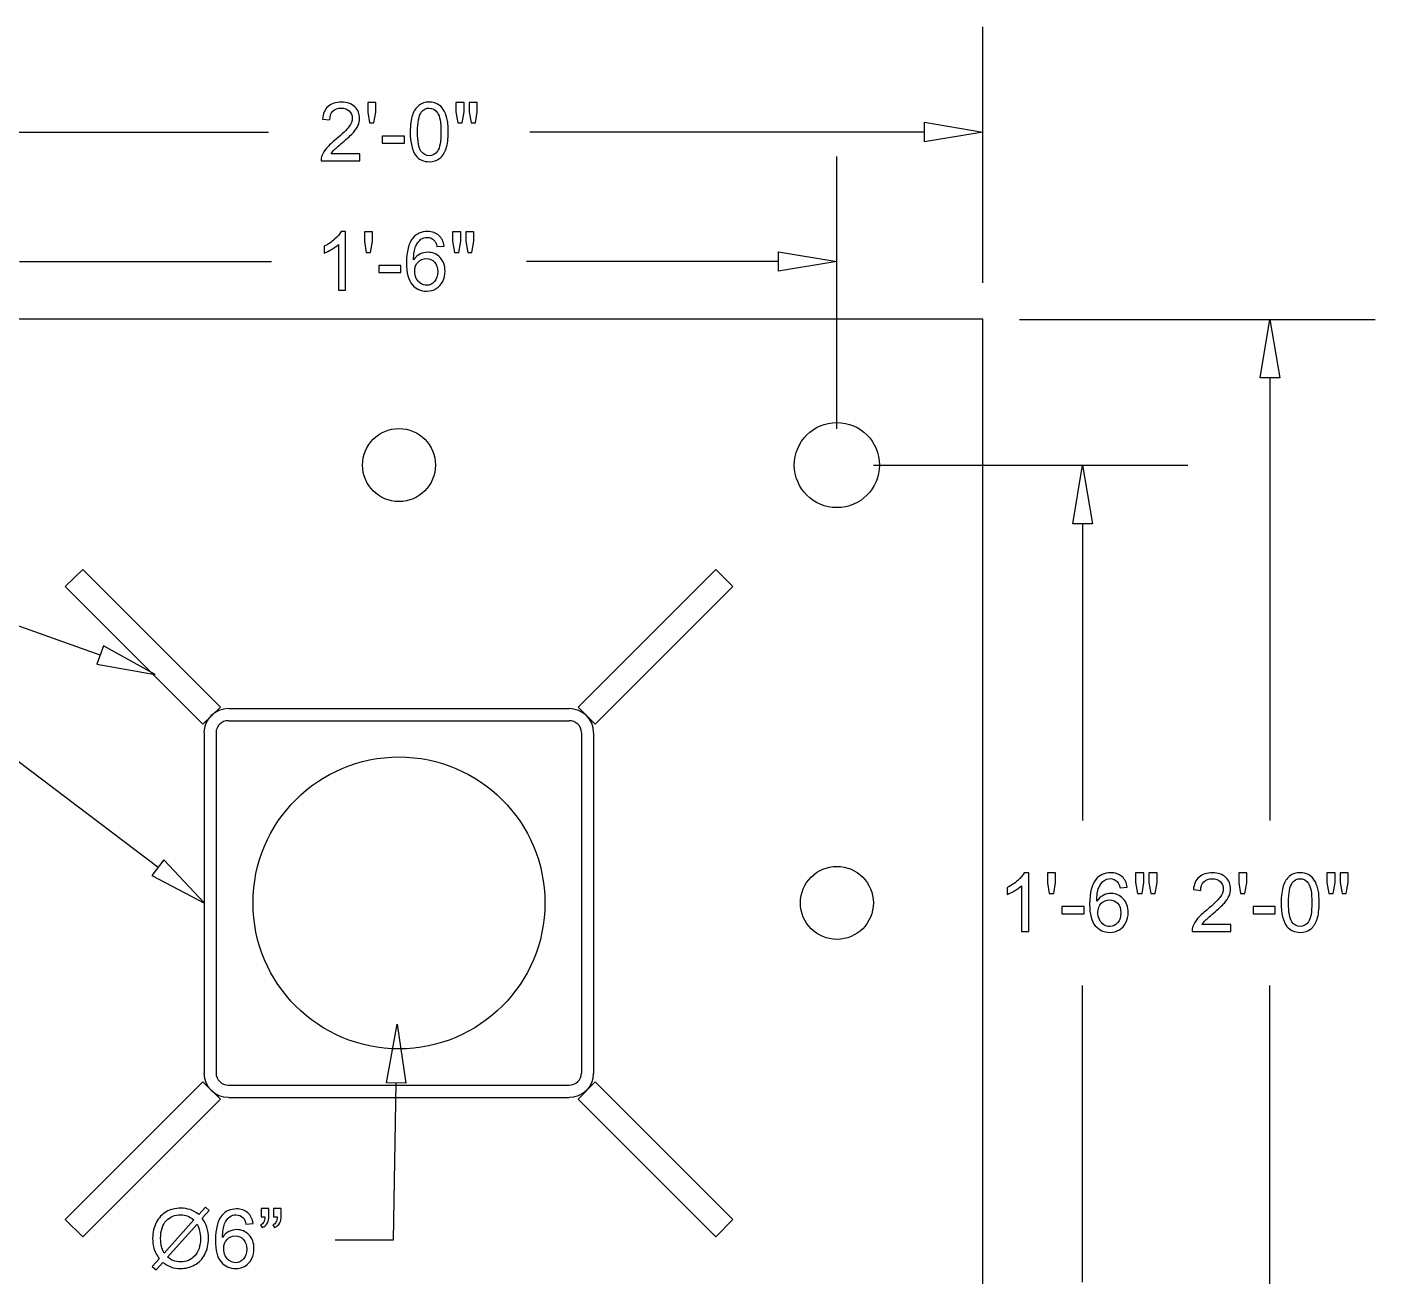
# Model space of a CAD drawing. Extents: x -11.9 to 62, y -17.9 to 26.6.
# Drawn here: x 6.2 to 33.9, y 0.89 to 26.56 of the extents above; entities that cross this region are included whole.
import ezdxf

# ---------------------------------------------------------------- set-up
doc = ezdxf.new("R2010")
doc.units = 0
doc.header["$MEASUREMENT"] = 0
doc.layers.add('LAYER_1', color=7, linetype='CONTINUOUS')

msp = doc.modelspace()

# ---------------------------------------------------------------- linework, layer by layer
at = {"layer": 'LAYER_1', "color": 250}
for points in [[(25.842, 21.305), (25.842, 21.305), (25.842, 26.565), (25.842, 26.565)], [(3.042, 24.405), (3.042, 24.405), (11.162, 24.405), (11.162, 24.405)], [(24.642, 24.405), (24.642, 24.405), (16.532, 24.405), (16.532, 24.405)], [(22.842, 18.305), (22.842, 18.305), (22.842, 23.905), (22.842, 23.905)], [(6.042, 21.745), (6.042, 21.745), (11.222, 21.745), (11.222, 21.745)], [(21.642, 21.745), (21.642, 21.745), (16.462, 21.745), (16.462, 21.745)], [(26.592, 20.555), (26.592, 20.555), (33.902, 20.555), (33.902, 20.555)], [(31.742, 19.355), (31.742, 19.355), (31.742, 10.255), (31.742, 10.255)], [(23.592, 17.555), (23.592, 17.555), (30.052, 17.555), (30.052, 17.555)], [(8.892, 9.285), (8.892, 9.285), (-0.958, 16.745), (-0.958, 16.745)], [(27.892, 16.355), (27.892, 16.355), (27.892, 10.255), (27.892, 10.255)], [(10.337, 12.555), (10.058, 12.555), (9.832, 12.333), (9.832, 12.06)], [(10.342, 12.555), (10.342, 12.555), (17.342, 12.555), (17.342, 12.555)], [(17.842, 12.06), (17.842, 12.333), (17.616, 12.555), (17.337, 12.555)], [(10.337, 12.305), (10.196, 12.305), (10.082, 12.195), (10.082, 12.06)], [(10.342, 12.305), (10.342, 12.305), (17.342, 12.305), (17.342, 12.305)], [(17.592, 12.06), (17.592, 12.195), (17.478, 12.305), (17.337, 12.305)], [(9.842, 5.055), (9.842, 5.055), (9.842, 12.055), (9.842, 12.055)], [(10.092, 5.055), (10.092, 5.055), (10.092, 12.055), (10.092, 12.055)], [(17.592, 12.055), (17.592, 12.055), (17.592, 5.055), (17.592, 5.055)], [(17.842, 12.055), (17.842, 12.055), (17.842, 5.055), (17.842, 5.055)], [(27.892, 0.765), (27.892, 0.765), (27.892, 6.865), (27.892, 6.865)], [(31.742, -2.235), (31.742, -2.235), (31.742, 6.865), (31.742, 6.865)], [(9.832, 5.06), (9.832, 4.786), (10.058, 4.565), (10.337, 4.565)], [(10.082, 5.06), (10.082, 4.925), (10.196, 4.815), (10.337, 4.815)], [(17.337, 4.565), (17.616, 4.565), (17.842, 4.786), (17.842, 5.06)], [(17.337, 4.815), (17.478, 4.815), (17.592, 4.925), (17.592, 5.06)], [(17.342, 4.805), (17.342, 4.805), (10.342, 4.805), (10.342, 4.805)], [(17.342, 4.555), (17.342, 4.555), (10.342, 4.555), (10.342, 4.555)]]:
    msp.add_open_spline(points, degree=3, dxfattribs=at)
for points, knots in [([(13.035, 23.956), (13.035, 23.956), (13.035, 23.815), (13.035, 23.815), (13.035, 23.815), (12.241, 23.815), (12.241, 23.815), (12.239, 23.85), (12.245, 23.884), (12.258, 23.917), (12.278, 23.971), (12.311, 24.025), (12.356, 24.077), (12.401, 24.129), (12.465, 24.19), (12.549, 24.258), (12.679, 24.365), (12.767, 24.45), (12.813, 24.512), (12.859, 24.575), (12.883, 24.634), (12.883, 24.69), (12.883, 24.748), (12.862, 24.798), (12.82, 24.838), (12.778, 24.878), (12.723, 24.898), (12.656, 24.898), (12.585, 24.898), (12.527, 24.877), (12.485, 24.834), (12.442, 24.792), (12.421, 24.733), (12.42, 24.658), (12.42, 24.658), (12.269, 24.673), (12.269, 24.673), (12.279, 24.786), (12.319, 24.872), (12.386, 24.931), (12.454, 24.991), (12.545, 25.02), (12.659, 25.02), (12.774, 25.02), (12.866, 24.988), (12.933, 24.924), (13, 24.86), (13.033, 24.781), (13.033, 24.687), (13.033, 24.638), (13.024, 24.591), (13.004, 24.545), (12.984, 24.498), (12.952, 24.449), (12.906, 24.398), (12.86, 24.347), (12.785, 24.276), (12.679, 24.187), (12.59, 24.112), (12.533, 24.062), (12.508, 24.036), (12.483, 24.009), (12.462, 23.983), (12.446, 23.956), (12.446, 23.956), (13.035, 23.956), (13.035, 23.956)], [0, 0, 0, 0, 0.045455, 0.045455, 0.045455, 0.090909, 0.090909, 0.090909, 0.136364, 0.136364, 0.136364, 0.181818, 0.181818, 0.181818, 0.227273, 0.227273, 0.227273, 0.272727, 0.272727, 0.272727, 0.318182, 0.318182, 0.318182, 0.363636, 0.363636, 0.363636, 0.409091, 0.409091, 0.409091, 0.454545, 0.454545, 0.454545, 0.5, 0.5, 0.5, 0.545455, 0.545455, 0.545455, 0.590909, 0.590909, 0.590909, 0.636364, 0.636364, 0.636364, 0.681818, 0.681818, 0.681818, 0.727273, 0.727273, 0.727273, 0.772727, 0.772727, 0.772727, 0.818182, 0.818182, 0.818182, 0.863636, 0.863636, 0.863636, 0.909091, 0.909091, 0.909091, 0.954545, 0.954545, 0.954545, 1, 1, 1, 1]), ([(13.237, 24.591), (13.237, 24.591), (13.2, 24.815), (13.2, 24.815), (13.2, 24.815), (13.2, 25.015), (13.2, 25.015), (13.2, 25.015), (13.367, 25.015), (13.367, 25.015), (13.367, 25.015), (13.367, 24.815), (13.367, 24.815), (13.367, 24.815), (13.328, 24.591), (13.328, 24.591), (13.328, 24.591), (13.237, 24.591), (13.237, 24.591)], [0, 0, 0, 0, 0.166667, 0.166667, 0.166667, 0.333333, 0.333333, 0.333333, 0.5, 0.5, 0.5, 0.666667, 0.666667, 0.666667, 0.833333, 0.833333, 0.833333, 1, 1, 1, 1]), ([(14.073, 24.407), (14.073, 24.549), (14.088, 24.663), (14.117, 24.75), (14.146, 24.837), (14.189, 24.904), (14.247, 24.95), (14.304, 24.997), (14.377, 25.02), (14.464, 25.02), (14.528, 25.02), (14.584, 25.007), (14.633, 24.981), (14.682, 24.955), (14.722, 24.918), (14.753, 24.869), (14.785, 24.82), (14.809, 24.761), (14.827, 24.691), (14.845, 24.621), (14.854, 24.526), (14.854, 24.407), (14.854, 24.266), (14.84, 24.152), (14.811, 24.066), (14.782, 23.979), (14.739, 23.912), (14.681, 23.865), (14.624, 23.818), (14.551, 23.795), (14.464, 23.795), (14.348, 23.795), (14.257, 23.836), (14.192, 23.918), (14.113, 24.019), (14.073, 24.182), (14.073, 24.407)], [0, 0, 0, 0, 0.083333, 0.083333, 0.083333, 0.166667, 0.166667, 0.166667, 0.25, 0.25, 0.25, 0.333333, 0.333333, 0.333333, 0.416667, 0.416667, 0.416667, 0.5, 0.5, 0.5, 0.583333, 0.583333, 0.583333, 0.666667, 0.666667, 0.666667, 0.75, 0.75, 0.75, 0.833333, 0.833333, 0.833333, 0.916667, 0.916667, 0.916667, 1, 1, 1, 1]), ([(15.053, 24.591), (15.053, 24.591), (15.012, 24.819), (15.012, 24.819), (15.012, 24.819), (15.012, 25.015), (15.012, 25.015), (15.012, 25.015), (15.18, 25.015), (15.18, 25.015), (15.18, 25.015), (15.18, 24.819), (15.18, 24.819), (15.18, 24.819), (15.143, 24.591), (15.143, 24.591), (15.143, 24.591), (15.053, 24.591), (15.053, 24.591)], [0, 0, 0, 0, 0.166667, 0.166667, 0.166667, 0.333333, 0.333333, 0.333333, 0.5, 0.5, 0.5, 0.666667, 0.666667, 0.666667, 0.833333, 0.833333, 0.833333, 1, 1, 1, 1]), ([(15.324, 24.591), (15.324, 24.591), (15.284, 24.819), (15.284, 24.819), (15.284, 24.819), (15.284, 25.015), (15.284, 25.015), (15.284, 25.015), (15.451, 25.015), (15.451, 25.015), (15.451, 25.015), (15.451, 24.819), (15.451, 24.819), (15.451, 24.819), (15.412, 24.591), (15.412, 24.591), (15.412, 24.591), (15.324, 24.591), (15.324, 24.591)], [0, 0, 0, 0, 0.166667, 0.166667, 0.166667, 0.333333, 0.333333, 0.333333, 0.5, 0.5, 0.5, 0.666667, 0.666667, 0.666667, 0.833333, 0.833333, 0.833333, 1, 1, 1, 1]), ([(14.224, 24.407), (14.224, 24.209), (14.247, 24.078), (14.293, 24.013), (14.339, 23.948), (14.396, 23.916), (14.464, 23.916), (14.531, 23.916), (14.588, 23.948), (14.634, 24.013), (14.681, 24.079), (14.703, 24.21), (14.703, 24.407), (14.703, 24.604), (14.681, 24.736), (14.634, 24.8), (14.589, 24.865), (14.531, 24.898), (14.462, 24.898), (14.394, 24.898), (14.34, 24.869), (14.3, 24.812), (14.249, 24.739), (14.224, 24.604), (14.224, 24.407)], [0, 0, 0, 0, 0.125, 0.125, 0.125, 0.25, 0.25, 0.25, 0.375, 0.375, 0.375, 0.5, 0.5, 0.5, 0.625, 0.625, 0.625, 0.75, 0.75, 0.75, 0.875, 0.875, 0.875, 1, 1, 1, 1]), ([(24.642, 24.605), (24.642, 24.605), (24.642, 24.205), (24.642, 24.205), (24.642, 24.205), (25.842, 24.405), (25.842, 24.405), (25.842, 24.405), (24.642, 24.605), (24.642, 24.605)], [0, 0, 0, 0, 0.333333, 0.333333, 0.333333, 0.666667, 0.666667, 0.666667, 1, 1, 1, 1]), ([(13.496, 24.175), (13.496, 24.175), (13.496, 24.323), (13.496, 24.323), (13.496, 24.323), (13.952, 24.323), (13.952, 24.323), (13.952, 24.323), (13.952, 24.175), (13.952, 24.175), (13.952, 24.175), (13.496, 24.175), (13.496, 24.175)], [0, 0, 0, 0, 0.25, 0.25, 0.25, 0.5, 0.5, 0.5, 0.75, 0.75, 0.75, 1, 1, 1, 1]), ([(12.746, 21.155), (12.746, 21.155), (12.598, 21.155), (12.598, 21.155), (12.598, 21.155), (12.598, 22.094), (12.598, 22.094), (12.563, 22.06), (12.516, 22.026), (12.458, 21.992), (12.401, 21.959), (12.349, 21.933), (12.303, 21.916), (12.303, 21.916), (12.303, 22.059), (12.303, 22.059), (12.385, 22.098), (12.457, 22.144), (12.519, 22.2), (12.581, 22.255), (12.625, 22.308), (12.651, 22.36), (12.651, 22.36), (12.746, 22.36), (12.746, 22.36), (12.746, 22.36), (12.746, 21.155), (12.746, 21.155)], [0, 0, 0, 0, 0.111111, 0.111111, 0.111111, 0.222222, 0.222222, 0.222222, 0.333333, 0.333333, 0.333333, 0.444444, 0.444444, 0.444444, 0.555556, 0.555556, 0.555556, 0.666667, 0.666667, 0.666667, 0.777778, 0.777778, 0.777778, 0.888889, 0.888889, 0.888889, 1, 1, 1, 1]), ([(13.167, 21.931), (13.167, 21.931), (13.13, 22.155), (13.13, 22.155), (13.13, 22.155), (13.13, 22.355), (13.13, 22.355), (13.13, 22.355), (13.297, 22.355), (13.297, 22.355), (13.297, 22.355), (13.297, 22.155), (13.297, 22.155), (13.297, 22.155), (13.258, 21.931), (13.258, 21.931), (13.258, 21.931), (13.167, 21.931), (13.167, 21.931)], [0, 0, 0, 0, 0.166667, 0.166667, 0.166667, 0.333333, 0.333333, 0.333333, 0.5, 0.5, 0.5, 0.666667, 0.666667, 0.666667, 0.833333, 0.833333, 0.833333, 1, 1, 1, 1]), ([(14.769, 22.062), (14.769, 22.062), (14.623, 22.05), (14.623, 22.05), (14.61, 22.108), (14.591, 22.15), (14.567, 22.176), (14.527, 22.218), (14.478, 22.239), (14.419, 22.239), (14.372, 22.239), (14.33, 22.226), (14.294, 22.2), (14.248, 22.166), (14.211, 22.117), (14.184, 22.052), (14.157, 21.987), (14.143, 21.895), (14.142, 21.775), (14.178, 21.829), (14.221, 21.869), (14.273, 21.895), (14.324, 21.921), (14.378, 21.934), (14.434, 21.934), (14.533, 21.934), (14.616, 21.898), (14.686, 21.826), (14.755, 21.753), (14.789, 21.66), (14.789, 21.545), (14.789, 21.47), (14.773, 21.4), (14.741, 21.335), (14.708, 21.27), (14.664, 21.221), (14.607, 21.186), (14.55, 21.152), (14.485, 21.135), (14.413, 21.135), (14.291, 21.135), (14.19, 21.18), (14.113, 21.27), (14.035, 21.36), (13.996, 21.509), (13.996, 21.717), (13.996, 21.949), (14.039, 22.117), (14.125, 22.223), (14.2, 22.314), (14.301, 22.36), (14.428, 22.36), (14.523, 22.36), (14.6, 22.334), (14.661, 22.281), (14.721, 22.228), (14.757, 22.155), (14.769, 22.062)], [0, 0, 0, 0, 0.052632, 0.052632, 0.052632, 0.105263, 0.105263, 0.105263, 0.157895, 0.157895, 0.157895, 0.210526, 0.210526, 0.210526, 0.263158, 0.263158, 0.263158, 0.315789, 0.315789, 0.315789, 0.368421, 0.368421, 0.368421, 0.421053, 0.421053, 0.421053, 0.473684, 0.473684, 0.473684, 0.526316, 0.526316, 0.526316, 0.578947, 0.578947, 0.578947, 0.631579, 0.631579, 0.631579, 0.684211, 0.684211, 0.684211, 0.736842, 0.736842, 0.736842, 0.789474, 0.789474, 0.789474, 0.842105, 0.842105, 0.842105, 0.894737, 0.894737, 0.894737, 0.947368, 0.947368, 0.947368, 1, 1, 1, 1]), ([(14.983, 21.931), (14.983, 21.931), (14.942, 22.159), (14.942, 22.159), (14.942, 22.159), (14.942, 22.355), (14.942, 22.355), (14.942, 22.355), (15.11, 22.355), (15.11, 22.355), (15.11, 22.355), (15.11, 22.159), (15.11, 22.159), (15.11, 22.159), (15.073, 21.931), (15.073, 21.931), (15.073, 21.931), (14.983, 21.931), (14.983, 21.931)], [0, 0, 0, 0, 0.166667, 0.166667, 0.166667, 0.333333, 0.333333, 0.333333, 0.5, 0.5, 0.5, 0.666667, 0.666667, 0.666667, 0.833333, 0.833333, 0.833333, 1, 1, 1, 1]), ([(15.254, 21.931), (15.254, 21.931), (15.214, 22.159), (15.214, 22.159), (15.214, 22.159), (15.214, 22.355), (15.214, 22.355), (15.214, 22.355), (15.381, 22.355), (15.381, 22.355), (15.381, 22.355), (15.381, 22.159), (15.381, 22.159), (15.381, 22.159), (15.342, 21.931), (15.342, 21.931), (15.342, 21.931), (15.254, 21.931), (15.254, 21.931)], [0, 0, 0, 0, 0.166667, 0.166667, 0.166667, 0.333333, 0.333333, 0.333333, 0.5, 0.5, 0.5, 0.666667, 0.666667, 0.666667, 0.833333, 0.833333, 0.833333, 1, 1, 1, 1]), ([(21.642, 21.945), (21.642, 21.945), (21.642, 21.545), (21.642, 21.545), (21.642, 21.545), (22.842, 21.745), (22.842, 21.745), (22.842, 21.745), (21.642, 21.945), (21.642, 21.945)], [0, 0, 0, 0, 0.333333, 0.333333, 0.333333, 0.666667, 0.666667, 0.666667, 1, 1, 1, 1]), ([(13.426, 21.515), (13.426, 21.515), (13.426, 21.663), (13.426, 21.663), (13.426, 21.663), (13.882, 21.663), (13.882, 21.663), (13.882, 21.663), (13.882, 21.515), (13.882, 21.515), (13.882, 21.515), (13.426, 21.515), (13.426, 21.515)], [0, 0, 0, 0, 0.25, 0.25, 0.25, 0.5, 0.5, 0.5, 0.75, 0.75, 0.75, 1, 1, 1, 1]), ([(14.166, 21.544), (14.166, 21.493), (14.177, 21.444), (14.198, 21.398), (14.22, 21.352), (14.25, 21.316), (14.288, 21.292), (14.327, 21.268), (14.367, 21.255), (14.411, 21.255), (14.474, 21.255), (14.527, 21.281), (14.572, 21.331), (14.616, 21.381), (14.638, 21.449), (14.638, 21.536), (14.638, 21.619), (14.616, 21.684), (14.572, 21.732), (14.529, 21.78), (14.473, 21.804), (14.405, 21.804), (14.338, 21.804), (14.282, 21.78), (14.235, 21.732), (14.189, 21.684), (14.166, 21.621), (14.166, 21.544)], [0, 0, 0, 0, 0.111111, 0.111111, 0.111111, 0.222222, 0.222222, 0.222222, 0.333333, 0.333333, 0.333333, 0.444444, 0.444444, 0.444444, 0.555556, 0.555556, 0.555556, 0.666667, 0.666667, 0.666667, 0.777778, 0.777778, 0.777778, 0.888889, 0.888889, 0.888889, 1, 1, 1, 1]), ([(1.842, 20.56), (1.842, 20.56), (25.842, 20.56), (25.842, 20.56), (25.842, 20.56), (25.842, -3.44), (25.842, -3.44), (25.842, -3.44), (1.842, -3.44), (1.842, -3.44), (1.842, -3.44), (1.842, 20.56), (1.842, 20.56)], [0, 0, 0, 0, 0.25, 0.25, 0.25, 0.5, 0.5, 0.5, 0.75, 0.75, 0.75, 1, 1, 1, 1]), ([(31.542, 19.355), (31.542, 19.355), (31.942, 19.355), (31.942, 19.355), (31.942, 19.355), (31.742, 20.555), (31.742, 20.555), (31.742, 20.555), (31.542, 19.355), (31.542, 19.355)], [0, 0, 0, 0, 0.333333, 0.333333, 0.333333, 0.666667, 0.666667, 0.666667, 1, 1, 1, 1]), ([(14.592, 17.56), (14.592, 17.974), (14.256, 18.31), (13.842, 18.31), (13.428, 18.31), (13.092, 17.974), (13.092, 17.56), (13.092, 17.146), (13.428, 16.81), (13.842, 16.81), (14.256, 16.81), (14.592, 17.146), (14.592, 17.56)], [0, 0, 0, 0, 0.25, 0.25, 0.25, 0.5, 0.5, 0.5, 0.75, 0.75, 0.75, 1, 1, 1, 1]), ([(23.717, 17.56), (23.717, 18.043), (23.325, 18.435), (22.842, 18.435), (22.359, 18.435), (21.967, 18.043), (21.967, 17.56), (21.967, 17.077), (22.359, 16.685), (22.842, 16.685), (23.325, 16.685), (23.717, 17.077), (23.717, 17.56)], [0, 0, 0, 0, 0.25, 0.25, 0.25, 0.5, 0.5, 0.5, 0.75, 0.75, 0.75, 1, 1, 1, 1]), ([(27.692, 16.355), (27.692, 16.355), (28.092, 16.355), (28.092, 16.355), (28.092, 16.355), (27.892, 17.555), (27.892, 17.555), (27.892, 17.555), (27.692, 16.355), (27.692, 16.355)], [0, 0, 0, 0, 0.333333, 0.333333, 0.333333, 0.666667, 0.666667, 0.666667, 1, 1, 1, 1]), ([(7.702, 13.655), (7.702, 13.655), (-0.958, 16.745), (-0.958, 16.745), (-0.958, 16.745), (-11.918, 16.745), (-11.918, 16.745)], [0, 0, 0, 0, 0.5, 0.5, 0.5, 1, 1, 1, 1]), ([(9.812, 12.235), (9.812, 12.235), (6.982, 15.065), (6.982, 15.065), (6.982, 15.065), (7.342, 15.415), (7.342, 15.415), (7.342, 15.415), (10.172, 12.585), (10.172, 12.585), (10.172, 12.585), (9.812, 12.235), (9.812, 12.235)], [0, 0, 0, 0, 0.25, 0.25, 0.25, 0.5, 0.5, 0.5, 0.75, 0.75, 0.75, 1, 1, 1, 1]), ([(17.522, 12.585), (17.522, 12.585), (20.352, 15.415), (20.352, 15.415), (20.352, 15.415), (20.702, 15.065), (20.702, 15.065), (20.702, 15.065), (17.872, 12.235), (17.872, 12.235), (17.872, 12.235), (17.522, 12.585), (17.522, 12.585)], [0, 0, 0, 0, 0.25, 0.25, 0.25, 0.5, 0.5, 0.5, 0.75, 0.75, 0.75, 1, 1, 1, 1]), ([(7.772, 13.845), (7.772, 13.845), (8.832, 13.255), (8.832, 13.255), (8.832, 13.255), (7.632, 13.465), (7.632, 13.465), (7.632, 13.465), (7.772, 13.845), (7.772, 13.845)], [0, 0, 0, 0, 0.333333, 0.333333, 0.333333, 0.666667, 0.666667, 0.666667, 1, 1, 1, 1]), ([(16.842, 8.56), (16.842, 10.217), (15.499, 11.56), (13.842, 11.56), (12.185, 11.56), (10.842, 10.217), (10.842, 8.56), (10.842, 6.903), (12.185, 5.56), (13.842, 5.56), (15.499, 5.56), (16.842, 6.903), (16.842, 8.56)], [0, 0, 0, 0, 0.25, 0.25, 0.25, 0.5, 0.5, 0.5, 0.75, 0.75, 0.75, 1, 1, 1, 1]), ([(9.012, 9.445), (9.012, 9.445), (9.842, 8.555), (9.842, 8.555), (9.842, 8.555), (8.762, 9.125), (8.762, 9.125), (8.762, 9.125), (9.012, 9.445), (9.012, 9.445)], [0, 0, 0, 0, 0.333333, 0.333333, 0.333333, 0.666667, 0.666667, 0.666667, 1, 1, 1, 1]), ([(23.592, 8.56), (23.592, 8.974), (23.256, 9.31), (22.842, 9.31), (22.428, 9.31), (22.092, 8.974), (22.092, 8.56), (22.092, 8.146), (22.428, 7.81), (22.842, 7.81), (23.256, 7.81), (23.592, 8.146), (23.592, 8.56)], [0, 0, 0, 0, 0.25, 0.25, 0.25, 0.5, 0.5, 0.5, 0.75, 0.75, 0.75, 1, 1, 1, 1]), ([(26.786, 7.975), (26.786, 7.975), (26.638, 7.975), (26.638, 7.975), (26.638, 7.975), (26.638, 8.914), (26.638, 8.914), (26.603, 8.88), (26.556, 8.846), (26.498, 8.812), (26.441, 8.779), (26.389, 8.753), (26.343, 8.736), (26.343, 8.736), (26.343, 8.879), (26.343, 8.879), (26.425, 8.918), (26.497, 8.964), (26.559, 9.02), (26.621, 9.075), (26.665, 9.128), (26.691, 9.18), (26.691, 9.18), (26.786, 9.18), (26.786, 9.18), (26.786, 9.18), (26.786, 7.975), (26.786, 7.975)], [0, 0, 0, 0, 0.111111, 0.111111, 0.111111, 0.222222, 0.222222, 0.222222, 0.333333, 0.333333, 0.333333, 0.444444, 0.444444, 0.444444, 0.555556, 0.555556, 0.555556, 0.666667, 0.666667, 0.666667, 0.777778, 0.777778, 0.777778, 0.888889, 0.888889, 0.888889, 1, 1, 1, 1]), ([(27.207, 8.751), (27.207, 8.751), (27.17, 8.975), (27.17, 8.975), (27.17, 8.975), (27.17, 9.175), (27.17, 9.175), (27.17, 9.175), (27.337, 9.175), (27.337, 9.175), (27.337, 9.175), (27.337, 8.975), (27.337, 8.975), (27.337, 8.975), (27.298, 8.751), (27.298, 8.751), (27.298, 8.751), (27.207, 8.751), (27.207, 8.751)], [0, 0, 0, 0, 0.166667, 0.166667, 0.166667, 0.333333, 0.333333, 0.333333, 0.5, 0.5, 0.5, 0.666667, 0.666667, 0.666667, 0.833333, 0.833333, 0.833333, 1, 1, 1, 1]), ([(28.809, 8.882), (28.809, 8.882), (28.663, 8.87), (28.663, 8.87), (28.65, 8.928), (28.631, 8.97), (28.607, 8.996), (28.567, 9.038), (28.518, 9.06), (28.459, 9.06), (28.412, 9.06), (28.37, 9.046), (28.334, 9.02), (28.288, 8.986), (28.251, 8.937), (28.224, 8.872), (28.197, 8.807), (28.183, 8.715), (28.182, 8.595), (28.218, 8.649), (28.261, 8.689), (28.313, 8.715), (28.364, 8.741), (28.418, 8.754), (28.474, 8.754), (28.573, 8.754), (28.656, 8.718), (28.726, 8.646), (28.795, 8.573), (28.829, 8.48), (28.829, 8.365), (28.829, 8.29), (28.813, 8.22), (28.781, 8.155), (28.748, 8.09), (28.704, 8.041), (28.647, 8.006), (28.59, 7.972), (28.525, 7.955), (28.453, 7.955), (28.331, 7.955), (28.23, 8), (28.153, 8.09), (28.075, 8.18), (28.036, 8.329), (28.036, 8.537), (28.036, 8.769), (28.079, 8.937), (28.165, 9.043), (28.24, 9.134), (28.341, 9.18), (28.468, 9.18), (28.563, 9.18), (28.64, 9.154), (28.701, 9.101), (28.761, 9.048), (28.797, 8.975), (28.809, 8.882)], [0, 0, 0, 0, 0.052632, 0.052632, 0.052632, 0.105263, 0.105263, 0.105263, 0.157895, 0.157895, 0.157895, 0.210526, 0.210526, 0.210526, 0.263158, 0.263158, 0.263158, 0.315789, 0.315789, 0.315789, 0.368421, 0.368421, 0.368421, 0.421053, 0.421053, 0.421053, 0.473684, 0.473684, 0.473684, 0.526316, 0.526316, 0.526316, 0.578947, 0.578947, 0.578947, 0.631579, 0.631579, 0.631579, 0.684211, 0.684211, 0.684211, 0.736842, 0.736842, 0.736842, 0.789474, 0.789474, 0.789474, 0.842105, 0.842105, 0.842105, 0.894737, 0.894737, 0.894737, 0.947368, 0.947368, 0.947368, 1, 1, 1, 1]), ([(29.023, 8.751), (29.023, 8.751), (28.982, 8.979), (28.982, 8.979), (28.982, 8.979), (28.982, 9.175), (28.982, 9.175), (28.982, 9.175), (29.15, 9.175), (29.15, 9.175), (29.15, 9.175), (29.15, 8.979), (29.15, 8.979), (29.15, 8.979), (29.113, 8.751), (29.113, 8.751), (29.113, 8.751), (29.023, 8.751), (29.023, 8.751)], [0, 0, 0, 0, 0.166667, 0.166667, 0.166667, 0.333333, 0.333333, 0.333333, 0.5, 0.5, 0.5, 0.666667, 0.666667, 0.666667, 0.833333, 0.833333, 0.833333, 1, 1, 1, 1]), ([(29.294, 8.751), (29.294, 8.751), (29.254, 8.979), (29.254, 8.979), (29.254, 8.979), (29.254, 9.175), (29.254, 9.175), (29.254, 9.175), (29.421, 9.175), (29.421, 9.175), (29.421, 9.175), (29.421, 8.979), (29.421, 8.979), (29.421, 8.979), (29.382, 8.751), (29.382, 8.751), (29.382, 8.751), (29.294, 8.751), (29.294, 8.751)], [0, 0, 0, 0, 0.166667, 0.166667, 0.166667, 0.333333, 0.333333, 0.333333, 0.5, 0.5, 0.5, 0.666667, 0.666667, 0.666667, 0.833333, 0.833333, 0.833333, 1, 1, 1, 1]), ([(30.935, 8.116), (30.935, 8.116), (30.935, 7.975), (30.935, 7.975), (30.935, 7.975), (30.141, 7.975), (30.141, 7.975), (30.139, 8.01), (30.145, 8.044), (30.158, 8.077), (30.178, 8.131), (30.211, 8.185), (30.256, 8.237), (30.301, 8.289), (30.365, 8.35), (30.449, 8.418), (30.579, 8.525), (30.667, 8.61), (30.713, 8.672), (30.759, 8.735), (30.783, 8.794), (30.783, 8.85), (30.783, 8.908), (30.762, 8.958), (30.72, 8.998), (30.678, 9.038), (30.623, 9.058), (30.556, 9.058), (30.485, 9.058), (30.427, 9.037), (30.385, 8.994), (30.342, 8.952), (30.321, 8.893), (30.32, 8.818), (30.32, 8.818), (30.169, 8.833), (30.169, 8.833), (30.179, 8.946), (30.219, 9.032), (30.286, 9.091), (30.354, 9.151), (30.445, 9.18), (30.559, 9.18), (30.674, 9.18), (30.766, 9.148), (30.833, 9.084), (30.9, 9.02), (30.933, 8.941), (30.933, 8.847), (30.933, 8.798), (30.924, 8.751), (30.904, 8.705), (30.884, 8.658), (30.852, 8.609), (30.806, 8.558), (30.76, 8.507), (30.685, 8.436), (30.579, 8.347), (30.49, 8.272), (30.433, 8.222), (30.408, 8.196), (30.383, 8.169), (30.362, 8.143), (30.346, 8.116), (30.346, 8.116), (30.935, 8.116), (30.935, 8.116)], [0, 0, 0, 0, 0.045455, 0.045455, 0.045455, 0.090909, 0.090909, 0.090909, 0.136364, 0.136364, 0.136364, 0.181818, 0.181818, 0.181818, 0.227273, 0.227273, 0.227273, 0.272727, 0.272727, 0.272727, 0.318182, 0.318182, 0.318182, 0.363636, 0.363636, 0.363636, 0.409091, 0.409091, 0.409091, 0.454545, 0.454545, 0.454545, 0.5, 0.5, 0.5, 0.545455, 0.545455, 0.545455, 0.590909, 0.590909, 0.590909, 0.636364, 0.636364, 0.636364, 0.681818, 0.681818, 0.681818, 0.727273, 0.727273, 0.727273, 0.772727, 0.772727, 0.772727, 0.818182, 0.818182, 0.818182, 0.863636, 0.863636, 0.863636, 0.909091, 0.909091, 0.909091, 0.954545, 0.954545, 0.954545, 1, 1, 1, 1]), ([(31.137, 8.751), (31.137, 8.751), (31.1, 8.975), (31.1, 8.975), (31.1, 8.975), (31.1, 9.175), (31.1, 9.175), (31.1, 9.175), (31.267, 9.175), (31.267, 9.175), (31.267, 9.175), (31.267, 8.975), (31.267, 8.975), (31.267, 8.975), (31.228, 8.751), (31.228, 8.751), (31.228, 8.751), (31.137, 8.751), (31.137, 8.751)], [0, 0, 0, 0, 0.166667, 0.166667, 0.166667, 0.333333, 0.333333, 0.333333, 0.5, 0.5, 0.5, 0.666667, 0.666667, 0.666667, 0.833333, 0.833333, 0.833333, 1, 1, 1, 1]), ([(31.973, 8.567), (31.973, 8.709), (31.988, 8.823), (32.017, 8.91), (32.046, 8.997), (32.089, 9.064), (32.147, 9.11), (32.204, 9.157), (32.277, 9.18), (32.364, 9.18), (32.428, 9.18), (32.484, 9.167), (32.533, 9.141), (32.582, 9.115), (32.622, 9.078), (32.653, 9.029), (32.685, 8.98), (32.709, 8.921), (32.727, 8.851), (32.745, 8.781), (32.754, 8.686), (32.754, 8.567), (32.754, 8.426), (32.74, 8.312), (32.711, 8.226), (32.682, 8.139), (32.639, 8.072), (32.581, 8.025), (32.524, 7.978), (32.451, 7.955), (32.364, 7.955), (32.248, 7.955), (32.157, 7.996), (32.092, 8.078), (32.013, 8.179), (31.973, 8.342), (31.973, 8.567)], [0, 0, 0, 0, 0.083333, 0.083333, 0.083333, 0.166667, 0.166667, 0.166667, 0.25, 0.25, 0.25, 0.333333, 0.333333, 0.333333, 0.416667, 0.416667, 0.416667, 0.5, 0.5, 0.5, 0.583333, 0.583333, 0.583333, 0.666667, 0.666667, 0.666667, 0.75, 0.75, 0.75, 0.833333, 0.833333, 0.833333, 0.916667, 0.916667, 0.916667, 1, 1, 1, 1]), ([(32.953, 8.751), (32.953, 8.751), (32.912, 8.979), (32.912, 8.979), (32.912, 8.979), (32.912, 9.175), (32.912, 9.175), (32.912, 9.175), (33.08, 9.175), (33.08, 9.175), (33.08, 9.175), (33.08, 8.979), (33.08, 8.979), (33.08, 8.979), (33.043, 8.751), (33.043, 8.751), (33.043, 8.751), (32.953, 8.751), (32.953, 8.751)], [0, 0, 0, 0, 0.166667, 0.166667, 0.166667, 0.333333, 0.333333, 0.333333, 0.5, 0.5, 0.5, 0.666667, 0.666667, 0.666667, 0.833333, 0.833333, 0.833333, 1, 1, 1, 1]), ([(33.224, 8.751), (33.224, 8.751), (33.184, 8.979), (33.184, 8.979), (33.184, 8.979), (33.184, 9.175), (33.184, 9.175), (33.184, 9.175), (33.351, 9.175), (33.351, 9.175), (33.351, 9.175), (33.351, 8.979), (33.351, 8.979), (33.351, 8.979), (33.312, 8.751), (33.312, 8.751), (33.312, 8.751), (33.224, 8.751), (33.224, 8.751)], [0, 0, 0, 0, 0.166667, 0.166667, 0.166667, 0.333333, 0.333333, 0.333333, 0.5, 0.5, 0.5, 0.666667, 0.666667, 0.666667, 0.833333, 0.833333, 0.833333, 1, 1, 1, 1]), ([(32.124, 8.567), (32.124, 8.369), (32.147, 8.238), (32.193, 8.173), (32.239, 8.108), (32.296, 8.076), (32.364, 8.076), (32.431, 8.076), (32.488, 8.108), (32.534, 8.173), (32.581, 8.239), (32.603, 8.37), (32.603, 8.567), (32.603, 8.764), (32.581, 8.896), (32.534, 8.96), (32.489, 9.025), (32.431, 9.058), (32.362, 9.058), (32.294, 9.058), (32.24, 9.029), (32.2, 8.972), (32.149, 8.899), (32.124, 8.764), (32.124, 8.567)], [0, 0, 0, 0, 0.125, 0.125, 0.125, 0.25, 0.25, 0.25, 0.375, 0.375, 0.375, 0.5, 0.5, 0.5, 0.625, 0.625, 0.625, 0.75, 0.75, 0.75, 0.875, 0.875, 0.875, 1, 1, 1, 1]), ([(28.206, 8.364), (28.206, 8.313), (28.217, 8.264), (28.238, 8.218), (28.26, 8.172), (28.29, 8.136), (28.328, 8.112), (28.367, 8.088), (28.407, 8.076), (28.451, 8.076), (28.514, 8.076), (28.567, 8.101), (28.612, 8.151), (28.656, 8.201), (28.678, 8.269), (28.678, 8.356), (28.678, 8.439), (28.656, 8.504), (28.612, 8.552), (28.569, 8.6), (28.513, 8.624), (28.445, 8.624), (28.378, 8.624), (28.322, 8.6), (28.275, 8.552), (28.229, 8.504), (28.206, 8.442), (28.206, 8.364)], [0, 0, 0, 0, 0.111111, 0.111111, 0.111111, 0.222222, 0.222222, 0.222222, 0.333333, 0.333333, 0.333333, 0.444444, 0.444444, 0.444444, 0.555556, 0.555556, 0.555556, 0.666667, 0.666667, 0.666667, 0.777778, 0.777778, 0.777778, 0.888889, 0.888889, 0.888889, 1, 1, 1, 1]), ([(27.466, 8.335), (27.466, 8.335), (27.466, 8.483), (27.466, 8.483), (27.466, 8.483), (27.922, 8.483), (27.922, 8.483), (27.922, 8.483), (27.922, 8.335), (27.922, 8.335), (27.922, 8.335), (27.466, 8.335), (27.466, 8.335)], [0, 0, 0, 0, 0.25, 0.25, 0.25, 0.5, 0.5, 0.5, 0.75, 0.75, 0.75, 1, 1, 1, 1]), ([(31.396, 8.335), (31.396, 8.335), (31.396, 8.483), (31.396, 8.483), (31.396, 8.483), (31.852, 8.483), (31.852, 8.483), (31.852, 8.483), (31.852, 8.335), (31.852, 8.335), (31.852, 8.335), (31.396, 8.335), (31.396, 8.335)], [0, 0, 0, 0, 0.25, 0.25, 0.25, 0.5, 0.5, 0.5, 0.75, 0.75, 0.75, 1, 1, 1, 1]), ([(13.582, 4.865), (13.582, 4.865), (13.982, 4.855), (13.982, 4.855), (13.982, 4.855), (13.802, 6.065), (13.802, 6.065), (13.802, 6.065), (13.582, 4.865), (13.582, 4.865)], [0, 0, 0, 0, 0.333333, 0.333333, 0.333333, 0.666667, 0.666667, 0.666667, 1, 1, 1, 1]), ([(6.982, 2.055), (6.982, 2.055), (9.812, 4.885), (9.812, 4.885), (9.812, 4.885), (10.172, 4.525), (10.172, 4.525), (10.172, 4.525), (7.342, 1.695), (7.342, 1.695), (7.342, 1.695), (6.982, 2.055), (6.982, 2.055)], [0, 0, 0, 0, 0.25, 0.25, 0.25, 0.5, 0.5, 0.5, 0.75, 0.75, 0.75, 1, 1, 1, 1]), ([(12.532, 1.635), (12.532, 1.635), (13.732, 1.635), (13.732, 1.635), (13.732, 1.635), (13.782, 4.865), (13.782, 4.865)], [0, 0, 0, 0, 0.5, 0.5, 0.5, 1, 1, 1, 1]), ([(20.352, 1.695), (20.352, 1.695), (17.522, 4.525), (17.522, 4.525), (17.522, 4.525), (17.872, 4.885), (17.872, 4.885), (17.872, 4.885), (20.702, 2.055), (20.702, 2.055), (20.702, 2.055), (20.352, 1.695), (20.352, 1.695)], [0, 0, 0, 0, 0.25, 0.25, 0.25, 0.5, 0.5, 0.5, 0.75, 0.75, 0.75, 1, 1, 1, 1]), ([(9.725, 2.155), (9.725, 2.155), (9.862, 2.309), (9.862, 2.309), (9.862, 2.309), (9.943, 2.24), (9.943, 2.24), (9.943, 2.24), (9.799, 2.079), (9.799, 2.079), (9.845, 2.009), (9.877, 1.948), (9.893, 1.896), (9.915, 1.827), (9.926, 1.75), (9.926, 1.665), (9.926, 1.542), (9.901, 1.432), (9.851, 1.336), (9.802, 1.24), (9.732, 1.168), (9.642, 1.118), (9.553, 1.069), (9.457, 1.045), (9.357, 1.045), (9.281, 1.045), (9.213, 1.055), (9.152, 1.077), (9.105, 1.093), (9.051, 1.125), (8.988, 1.171), (8.988, 1.171), (8.85, 1.016), (8.85, 1.016), (8.85, 1.016), (8.769, 1.085), (8.769, 1.085), (8.769, 1.085), (8.913, 1.247), (8.913, 1.247), (8.86, 1.328), (8.824, 1.398), (8.806, 1.455), (8.788, 1.513), (8.779, 1.582), (8.779, 1.663), (8.779, 1.786), (8.804, 1.896), (8.853, 1.992), (8.902, 2.088), (8.971, 2.161), (9.06, 2.211), (9.148, 2.26), (9.247, 2.285), (9.355, 2.285), (9.429, 2.285), (9.493, 2.275), (9.547, 2.256), (9.602, 2.237), (9.661, 2.203), (9.725, 2.155)], [0, 0, 0, 0, 0.05, 0.05, 0.05, 0.1, 0.1, 0.1, 0.15, 0.15, 0.15, 0.2, 0.2, 0.2, 0.25, 0.25, 0.25, 0.3, 0.3, 0.3, 0.35, 0.35, 0.35, 0.4, 0.4, 0.4, 0.45, 0.45, 0.45, 0.5, 0.5, 0.5, 0.55, 0.55, 0.55, 0.6, 0.6, 0.6, 0.65, 0.65, 0.65, 0.7, 0.7, 0.7, 0.75, 0.75, 0.75, 0.8, 0.8, 0.8, 0.85, 0.85, 0.85, 0.9, 0.9, 0.9, 0.95, 0.95, 0.95, 1, 1, 1, 1]), ([(10.842, 1.972), (10.842, 1.972), (10.697, 1.96), (10.697, 1.96), (10.683, 2.018), (10.665, 2.06), (10.64, 2.086), (10.6, 2.128), (10.551, 2.149), (10.492, 2.149), (10.445, 2.149), (10.403, 2.136), (10.367, 2.11), (10.321, 2.076), (10.284, 2.027), (10.257, 1.962), (10.231, 1.897), (10.217, 1.805), (10.215, 1.685), (10.251, 1.739), (10.294, 1.779), (10.346, 1.805), (10.397, 1.831), (10.451, 1.844), (10.507, 1.844), (10.606, 1.844), (10.689, 1.808), (10.759, 1.736), (10.828, 1.663), (10.862, 1.57), (10.862, 1.455), (10.862, 1.38), (10.846, 1.31), (10.814, 1.245), (10.781, 1.18), (10.737, 1.131), (10.68, 1.096), (10.623, 1.062), (10.558, 1.045), (10.486, 1.045), (10.364, 1.045), (10.263, 1.09), (10.186, 1.18), (10.108, 1.27), (10.07, 1.419), (10.07, 1.627), (10.07, 1.859), (10.113, 2.027), (10.198, 2.133), (10.273, 2.224), (10.374, 2.27), (10.501, 2.27), (10.596, 2.27), (10.673, 2.244), (10.734, 2.191), (10.794, 2.138), (10.83, 2.065), (10.842, 1.972)], [0, 0, 0, 0, 0.052632, 0.052632, 0.052632, 0.105263, 0.105263, 0.105263, 0.157895, 0.157895, 0.157895, 0.210526, 0.210526, 0.210526, 0.263158, 0.263158, 0.263158, 0.315789, 0.315789, 0.315789, 0.368421, 0.368421, 0.368421, 0.421053, 0.421053, 0.421053, 0.473684, 0.473684, 0.473684, 0.526316, 0.526316, 0.526316, 0.578947, 0.578947, 0.578947, 0.631579, 0.631579, 0.631579, 0.684211, 0.684211, 0.684211, 0.736842, 0.736842, 0.736842, 0.789474, 0.789474, 0.789474, 0.842105, 0.842105, 0.842105, 0.894737, 0.894737, 0.894737, 0.947368, 0.947368, 0.947368, 1, 1, 1, 1]), ([(11.009, 2.106), (11.009, 2.106), (11.009, 2.277), (11.009, 2.277), (11.009, 2.277), (11.166, 2.277), (11.166, 2.277), (11.166, 2.277), (11.166, 2.141), (11.166, 2.141), (11.166, 2.068), (11.158, 2.016), (11.141, 1.984), (11.117, 1.94), (11.08, 1.907), (11.03, 1.885), (11.03, 1.885), (10.995, 1.943), (10.995, 1.943), (11.025, 1.955), (11.047, 1.973), (11.061, 1.999), (11.076, 2.025), (11.084, 2.061), (11.085, 2.106), (11.085, 2.106), (11.009, 2.106), (11.009, 2.106)], [0, 0, 0, 0, 0.111111, 0.111111, 0.111111, 0.222222, 0.222222, 0.222222, 0.333333, 0.333333, 0.333333, 0.444444, 0.444444, 0.444444, 0.555556, 0.555556, 0.555556, 0.666667, 0.666667, 0.666667, 0.777778, 0.777778, 0.777778, 0.888889, 0.888889, 0.888889, 1, 1, 1, 1]), ([(11.262, 2.106), (11.262, 2.106), (11.262, 2.277), (11.262, 2.277), (11.262, 2.277), (11.419, 2.277), (11.419, 2.277), (11.419, 2.277), (11.419, 2.141), (11.419, 2.141), (11.419, 2.068), (11.411, 2.016), (11.394, 1.984), (11.37, 1.94), (11.333, 1.907), (11.283, 1.885), (11.283, 1.885), (11.248, 1.943), (11.248, 1.943), (11.278, 1.955), (11.3, 1.973), (11.314, 1.999), (11.329, 2.025), (11.337, 2.061), (11.339, 2.106), (11.339, 2.106), (11.262, 2.106), (11.262, 2.106)], [0, 0, 0, 0, 0.111111, 0.111111, 0.111111, 0.222222, 0.222222, 0.222222, 0.333333, 0.333333, 0.333333, 0.444444, 0.444444, 0.444444, 0.555556, 0.555556, 0.555556, 0.666667, 0.666667, 0.666667, 0.777778, 0.777778, 0.777778, 0.888889, 0.888889, 0.888889, 1, 1, 1, 1]), ([(9.626, 2.044), (9.574, 2.085), (9.529, 2.113), (9.491, 2.127), (9.452, 2.142), (9.407, 2.149), (9.356, 2.149), (9.236, 2.149), (9.138, 2.109), (9.06, 2.028), (8.982, 1.947), (8.943, 1.826), (8.943, 1.665), (8.943, 1.602), (8.949, 1.545), (8.961, 1.497), (8.97, 1.46), (8.988, 1.415), (9.016, 1.362), (9.016, 1.362), (9.626, 2.044), (9.626, 2.044)], [0, 0, 0, 0, 0.142857, 0.142857, 0.142857, 0.285714, 0.285714, 0.285714, 0.428571, 0.428571, 0.428571, 0.571429, 0.571429, 0.571429, 0.714286, 0.714286, 0.714286, 0.857143, 0.857143, 0.857143, 1, 1, 1, 1]), ([(9.693, 1.96), (9.693, 1.96), (9.085, 1.28), (9.085, 1.28), (9.127, 1.245), (9.166, 1.221), (9.201, 1.208), (9.248, 1.189), (9.298, 1.181), (9.351, 1.181), (9.47, 1.181), (9.568, 1.222), (9.645, 1.307), (9.723, 1.391), (9.761, 1.509), (9.761, 1.66), (9.761, 1.774), (9.739, 1.873), (9.693, 1.96)], [0, 0, 0, 0, 0.166667, 0.166667, 0.166667, 0.333333, 0.333333, 0.333333, 0.5, 0.5, 0.5, 0.666667, 0.666667, 0.666667, 0.833333, 0.833333, 0.833333, 1, 1, 1, 1]), ([(10.239, 1.454), (10.239, 1.403), (10.25, 1.354), (10.271, 1.308), (10.293, 1.262), (10.323, 1.226), (10.361, 1.202), (10.4, 1.178), (10.441, 1.165), (10.484, 1.165), (10.547, 1.165), (10.6, 1.191), (10.645, 1.241), (10.689, 1.291), (10.712, 1.359), (10.712, 1.446), (10.712, 1.529), (10.689, 1.594), (10.646, 1.642), (10.602, 1.69), (10.546, 1.714), (10.478, 1.714), (10.412, 1.714), (10.355, 1.69), (10.308, 1.642), (10.262, 1.594), (10.239, 1.531), (10.239, 1.454)], [0, 0, 0, 0, 0.111111, 0.111111, 0.111111, 0.222222, 0.222222, 0.222222, 0.333333, 0.333333, 0.333333, 0.444444, 0.444444, 0.444444, 0.555556, 0.555556, 0.555556, 0.666667, 0.666667, 0.666667, 0.777778, 0.777778, 0.777778, 0.888889, 0.888889, 0.888889, 1, 1, 1, 1])]:
    msp.add_open_spline(points, degree=3, knots=knots, dxfattribs=at)

doc.saveas('drawing.dxf')
